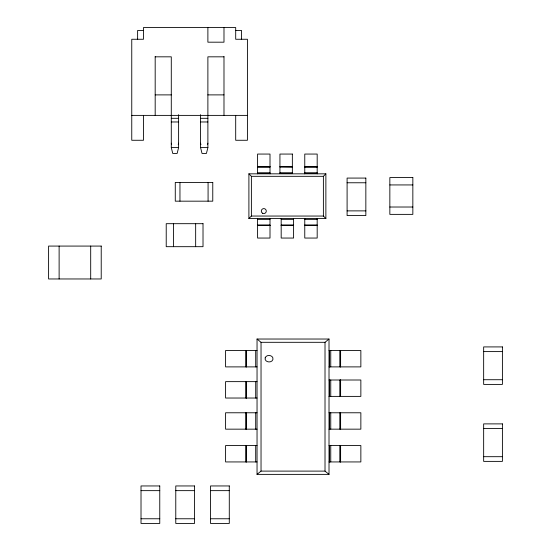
<?xml version="1.0" encoding="UTF-8"?>
<svg xmlns="http://www.w3.org/2000/svg" width="551" height="551" viewBox="0 0 551 551"><rect width="100%" height="100%" fill="white"/><g stroke="black" fill="none" stroke-linecap="round" stroke-linejoin="round"><path stroke-width="0.83" d="M178.242 144.665L178.607 143.198M178.607 114.656L178.607 147.592L177.14 153.447L172.752 153.447L171.285 147.592L171.285 56.829L155.182 56.829M207.52 144.665L207.885 143.198M223.988 56.829L207.885 56.829L207.885 147.592L206.418 153.447L202.031 153.447L200.564 147.592L200.564 114.656M248.9 218.527L251.387 216.047L323.389 216.047L325.875 218.527L325.875 173.834L248.9 173.834L248.9 218.527L325.875 218.527M248.9 173.834L251.387 176.32L323.389 176.32L325.875 173.834M257.041 339.03L261.036 342.309L325.014 342.309L329.016 339.03L329.016 474.377L257.041 474.377L257.041 339.03L329.016 339.03M257.041 474.377L261.036 471.105L325.014 471.105L329.016 474.377M143.474 30.477L137.619 30.477L137.619 39.472M235.697 30.477L241.552 30.477L241.552 39.472M155.182 94.889L171.347 94.889M207.823 94.889L223.988 94.889M131.758 115.386L247.413 115.386M171.285 118.313L178.607 118.313M200.564 118.313L207.885 118.313M171.285 121.971L178.607 121.971M200.564 121.971L207.885 121.971M171.285 147.592L178.607 147.592M200.564 147.592L207.885 147.592M257.592 166.636L270.004 166.636M304.765 166.636L317.183 166.636M257.592 166.884L270.004 166.884M304.765 166.884L317.183 166.884M257.592 166.994L270.004 166.994M279.936 166.994L292.354 166.994M304.765 166.994L317.183 166.994M257.592 172.752L270.004 172.752M279.936 172.752L292.354 172.752M304.765 172.752L317.183 172.752M257.592 173.586L270.004 173.586M304.765 173.586L317.183 173.586M347.096 182.767L365.843 182.767M389.846 184.936L412.844 184.936M389.846 207.018L412.844 207.018M347.096 210.881L365.843 210.881M257.592 219.367L270.004 219.367M281.182 219.367L293.593 219.367M304.765 219.367L317.183 219.367M257.592 225.125L270.004 225.125M281.182 225.125L293.593 225.125M304.765 225.125L317.183 225.125M257.592 225.235L270.004 225.235M281.182 225.235L293.593 225.235M304.765 225.235L317.183 225.235M257.592 225.483L270.004 225.483M281.182 225.483L293.593 225.483M304.765 225.483L317.183 225.483M257.041 350.505L225.593 350.505L225.593 366.89L257.041 366.89M329.016 350.505L360.857 350.505L360.857 366.89L329.016 366.89M483.654 351.6L502.402 351.6M483.654 379.722L502.402 379.722M329.016 380.004L360.857 380.004L360.857 396.389L329.016 396.389M257.041 381.636L225.593 381.636L225.593 398.029L257.041 398.029M257.041 412.775L225.593 412.775L225.593 429.16L257.041 429.16M329.016 412.775L360.857 412.775L360.857 429.16L329.016 429.16M483.654 428.568L502.402 428.568M257.041 445.552L225.593 445.552L225.593 461.938L257.041 461.938M329.016 445.552L360.857 445.552L360.857 461.938L329.016 461.938M483.654 456.689L502.402 456.689M141.015 490.645L159.762 490.645M175.776 490.645L194.524 490.645M210.537 490.645L229.285 490.645M141.015 518.767L159.762 518.767M175.776 518.767L194.524 518.767M210.537 518.767L229.285 518.767M279.936 166.698L292.354 166.884M200.564 143.198L200.929 144.665M171.285 143.198L171.65 144.665M340.608 350.505L340.608 366.89M340.608 380.004L340.608 396.389M340.608 412.775L340.608 429.16M340.608 445.552L340.608 461.938M340.208 350.505L340.208 366.89M340.208 380.004L340.208 396.389M340.208 412.775L340.208 429.16M340.208 445.552L340.208 461.938M340.029 350.505L340.029 366.89M340.029 380.004L340.029 396.389M340.029 412.775L340.029 429.16M340.029 445.552L340.029 461.938M330.758 350.505L330.758 366.89M330.758 380.004L330.758 396.389M330.758 412.775L330.758 429.16M330.758 445.552L330.758 461.938M329.415 350.505L329.415 366.89M329.415 380.004L329.415 396.389M329.415 412.775L329.415 429.16M329.415 445.552L329.415 461.938M325.014 342.309L325.014 471.105M323.389 176.32L323.389 216.047M317.183 173.834L317.183 154.06L304.765 154.06L304.765 173.834M317.183 218.527L317.183 238.053L304.765 238.053L304.765 218.527M293.593 218.527L293.593 238.053L281.182 238.053L281.182 218.527M270.004 173.834L270.004 154.06L257.592 154.06L257.592 173.834M270.004 218.527L270.004 238.053L257.592 238.053L257.592 218.527M261.036 342.309L261.036 471.105M255.698 350.505L255.698 366.89M255.698 381.636L255.698 398.029M255.698 412.775L255.698 429.16M255.698 445.552L255.698 461.938M251.387 176.32L251.387 216.047M246.421 350.505L246.421 366.89M246.421 381.636L246.421 398.029M246.421 412.775L246.421 429.16M246.421 445.552L246.421 461.938M246.242 350.505L246.242 366.89M246.242 381.636L246.242 398.029M246.242 412.775L246.242 429.16M246.242 445.552L246.242 461.938M245.842 350.505L245.842 366.89M245.842 381.636L245.842 398.029M245.842 412.775L245.842 429.16M245.842 445.552L245.842 461.938M235.697 115.386L235.697 140.271L247.413 140.271L247.413 39.259L235.697 39.259L235.697 27.55L143.474 27.55L143.474 39.259L131.758 39.259L131.758 140.271L143.474 140.271L143.474 115.386M223.988 27.55L223.988 42.186L207.885 42.186L207.885 27.55M223.988 56.533L223.988 115.386M208.078 182.422L208.078 201.17M195.66 223.685L195.66 246.683M179.957 182.422L179.957 201.17M173.579 223.685L173.579 246.683M155.182 56.533L155.182 115.386M90.695 246.077L90.695 278.964M59.122 246.077L59.122 278.964M265.176 357.847C264.122 362.262 271.595 363.515 272.897 359.548C273.95 355.133 266.477 353.88 265.176 357.847M292.354 154.06L279.936 154.06L279.936 173.586L292.354 173.586L292.354 154.06M412.844 177.58L389.846 177.58L389.846 214.373L412.844 214.373L412.844 177.58M365.843 178.076L347.096 178.076L347.096 215.572L365.843 215.572L365.843 178.076M212.769 182.422L175.273 182.422L175.273 201.17L212.769 201.17L212.769 182.422M203.016 223.685L166.223 223.685L166.223 246.683L203.016 246.683L203.016 223.685M101.219 246.077L48.598 246.077L48.598 278.964L101.219 278.964L101.219 246.077M502.402 346.916L483.654 346.916L483.654 384.405L502.402 384.405L502.402 346.916M502.402 423.884L483.654 423.884L483.654 461.38L502.402 461.38L502.402 423.884M159.762 485.954L141.015 485.954L141.015 523.45L159.762 523.45L159.762 485.954M194.524 485.954L175.776 485.954L175.776 523.45L194.524 523.45L194.524 485.954M229.285 485.954L210.537 485.954L210.537 523.45L229.285 523.45L229.285 485.954M262.558 213.23A2.479 2.479 0 0 0 266.285 211.081A2.479 2.479 0 0 0 262.558 208.932A2.479 2.479 0 0 0 262.558 213.23"/></g></svg>
